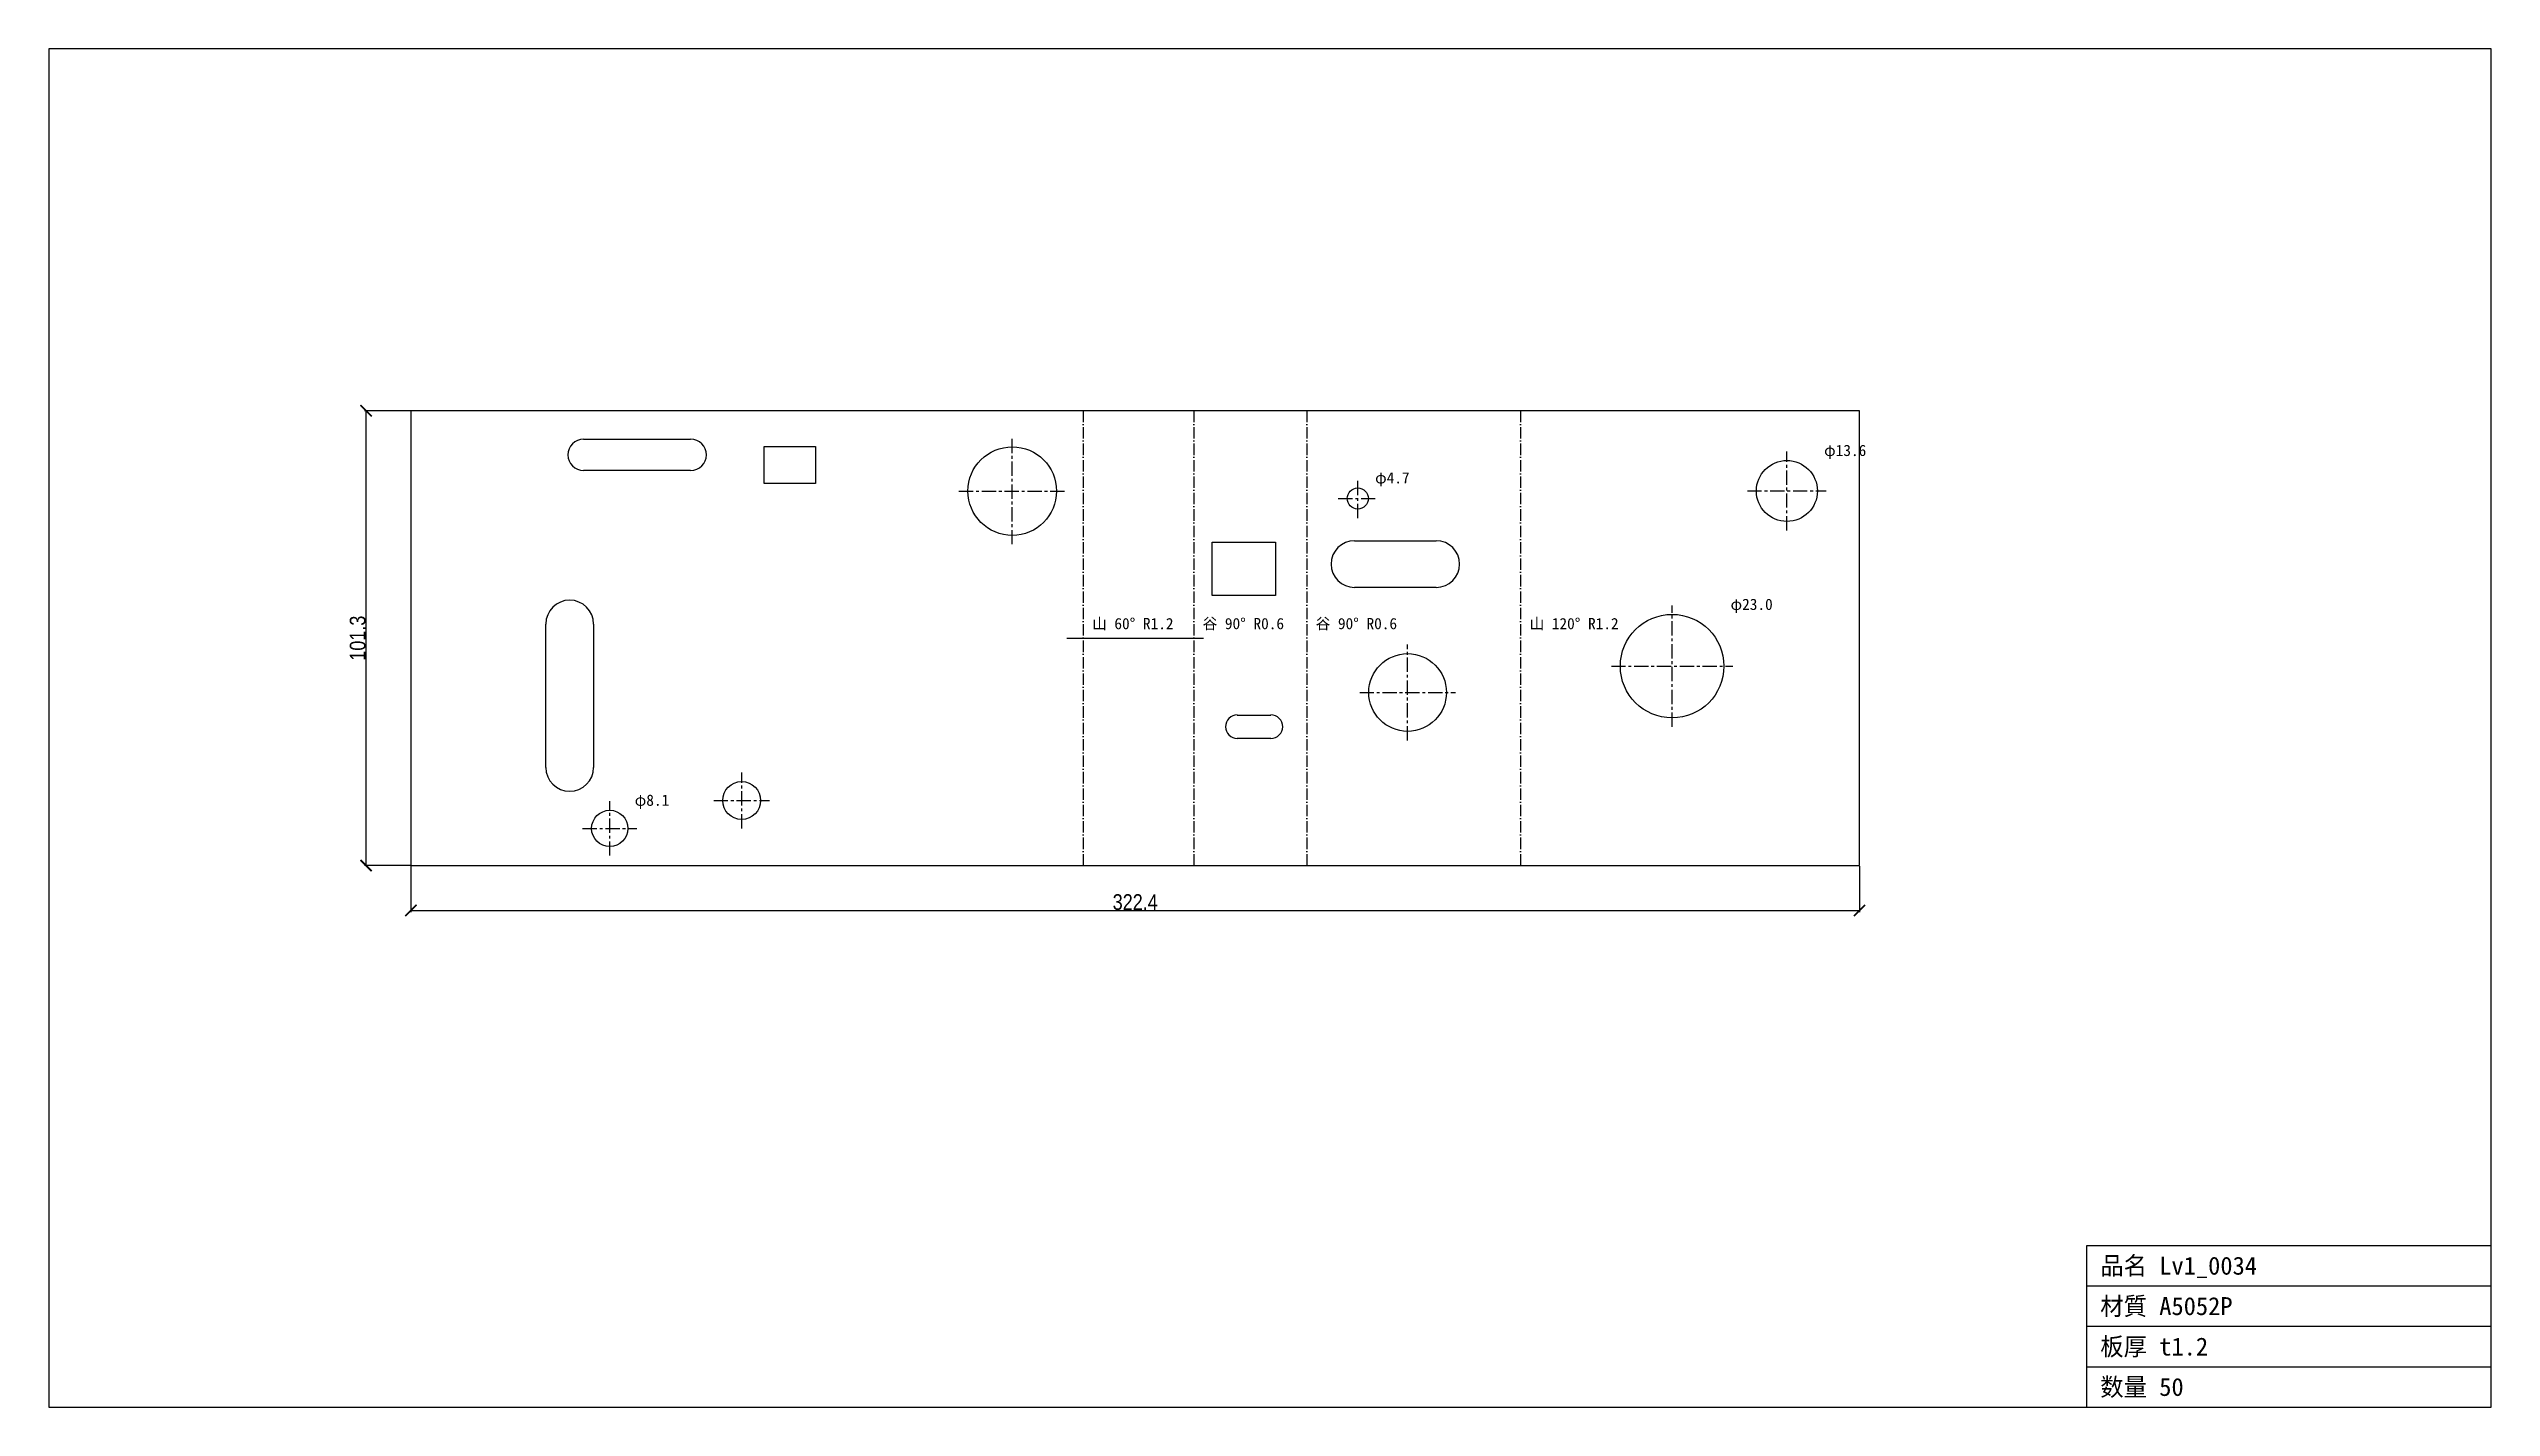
# Model space of a CAD drawing. Header units: millimetres. Extents: x -81 to 463, y -121 to 182.
import ezdxf

# ---------------------------------------------------------------- set-up
doc = ezdxf.new("R2010")
doc.units = ezdxf.units.MM
doc.linetypes.add('CENTER', pattern=[5.08, 3.175, -0.635, 0.635, -0.635])
doc.linetypes.add('DASHDOT', pattern=[3.556, 2.54, -0.508, 0, -0.508])
for name, color, linetype in [('ケガキ', 7, 'Continuous'), ('中心線', 7, 'Continuous'), ('図枠', 7, 'Continuous'), ('外形', 7, 'Continuous'), ('寸法', 7, 'Continuous'), ('文字', 7, 'Continuous'), ('曲げ線', 7, 'Continuous')]:
    doc.layers.add(name, color=color, linetype=linetype)
doc.styles.add('OpenSansCondensed-Light', font='OpenSansCondensed-Light.ttf')
doc.dimstyles.new('EZDXF', dxfattribs={"dimtxt": 0.25, "dimasz": 0.175, "dimexe": 0.375, "dimexo": 0.125, "dimgap": 0.1, "dimtad": 1, "dimlfac": 100, "dimzin": 12, "dimdsep": 46, "dimtxsty": 'OpenSansCondensed-Light', "dimblk": 'ARCHTICK', "dimcen": 2.5, "dimazin": 3, "dimtfac": 0.5, "dimtmove": 2, "dimatfit": 3})

# ---------------------------------------------------------------- blocks, each defined once
blk = doc.blocks.new('_ARCHTICK')
at = {"color": 0, "linetype": 'BYBLOCK', "const_width": 0.15}
blk.add_lwpolyline([(-0.5, -0.5), (0.5, 0.5)], dxfattribs=at)

msp = doc.modelspace()

# ---------------------------------------------------------------- linework, layer by layer
at = {"layer": 'ケガキ'}
msp.add_line((146.02, 50.63), (176.4, 50.63), dxfattribs=at)
at = {"layer": '中心線', "color": 1, "linetype": 'CENTER'}
for p, q in [((133.84, 71.54), (133.84, 95.25)), ((306.26, 74.63), (306.26, 92.2)), ((121.98, 83.39), (145.69, 83.39)), ((206.4, 81.74), (215.1, 81.74)), ((210.75, 77.39), (210.75, 86.09)), ((297.47, 83.41), (315.04, 83.41)), ((280.71, 30.89), (280.71, 57.92)), ((221.83, 27.88), (221.83, 49.19)), ((267.19, 44.41), (294.22, 44.41)), ((211.17, 38.54), (232.48, 38.54)), ((73.61, 8.28), (73.61, 20.71)), ((44.25, 2.21), (44.25, 14.31)), ((67.39, 14.49), (79.82, 14.49)), ((38.2, 8.26), (50.3, 8.26))]:
    msp.add_line(p, q, dxfattribs=at)
at = {"layer": '図枠'}
for p, q in [((463.02, 181.87), (-80.6, 181.87)), ((-80.6, 181.87), (-80.6, -120.6)), ((463.02, -120.6), (463.02, 181.87)), ((373.02, -120.6), (373.02, -84.6)), ((373.02, -84.6), (463.02, -84.6)), ((373.02, -93.6), (463.02, -93.6)), ((373.02, -102.6), (463.02, -102.6)), ((373.02, -111.6), (463.02, -111.6)), ((-80.6, -120.6), (463.02, -120.6))]:
    msp.add_line(p, q, dxfattribs=at)
at = {"layer": '外形'}
for p, q in [((322.42, 101.27), (0, 101.27)), ((0, 101.27), (0, 0)), ((322.42, 0), (322.42, 101.27)), ((38.42, 94.95), (62.25, 94.95)), ((78.6, 85.09), (78.6, 93.35)), ((78.6, 93.35), (90.02, 93.35)), ((90.02, 93.35), (90.02, 85.09)), ((62.25, 87.96), (38.42, 87.96)), ((90.02, 85.09), (78.6, 85.09)), ((178.3, 72), (192.45, 72)), ((178.3, 60.14), (178.3, 72)), ((192.45, 72), (192.45, 60.14)), ((210.01, 72.33), (228.22, 72.33)), ((192.45, 60.14), (178.3, 60.14)), ((228.22, 61.95), (210.01, 61.95)), ((30.02, 21.86), (30.02, 53.79)), ((40.64, 53.79), (40.64, 21.86)), ((183.92, 33.52), (191.42, 33.52)), ((191.42, 28.31), (183.92, 28.31)), ((0, 0), (322.42, 0))]:
    msp.add_line(p, q, dxfattribs=at)
for centre, radius in [((133.84, 83.39), 9.86), ((306.26, 83.41), 6.79), ((210.75, 81.74), 2.35), ((280.71, 44.41), 11.52), ((221.83, 38.54), 8.65), ((73.61, 14.49), 4.21), ((44.25, 8.26), 4.05)]:
    msp.add_circle(centre, radius, dxfattribs=at)
for centre, radius, start, end in [((38.42, 91.46), 3.5, 90, -90), ((62.25, 91.46), 3.5, -90, 90), ((210.01, 67.14), 5.19, 90, -90), ((228.22, 67.14), 5.19, -90, 90), ((35.33, 53.79), 5.31, 0, 180), ((183.92, 30.92), 2.61, 90, -90), ((191.42, 30.92), 2.61, -90, 90), ((35.33, 21.86), 5.31, -180, 0)]:
    msp.add_arc(centre, radius, start, end, dxfattribs=at)
at = {"layer": '曲げ線', "color": 1, "linetype": 'DASHDOT'}
for p, q in [((149.62, 101.27), (149.62, 0)), ((174.22, 101.27), (174.22, 0)), ((199.38, 101.27), (199.38, 0)), ((246.99, 101.27), (246.99, 0))]:
    msp.add_line(p, q, dxfattribs=at)

# ---------------------------------------------------------------- texts
at = {"layer": '文字'}
for s, height, p in [('φ13.6', 2.5, (314.54, 91.2)), ('φ4.7', 2.5, (214.6, 85.09)), ('山 60° R1.2', 2.5, (151.62, 52.63)), ('谷 90° R0.6', 2.5, (176.22, 52.63)), ('谷 90° R0.6', 2.5, (201.38, 52.63)), ('山 120° R1.2', 2.5, (248.99, 52.63)), ('φ23.0', 2.5, (293.72, 56.92)), ('φ8.1', 2.5, (49.8, 13.31)), ('品名 Lv1_0034', 4, (376.02, -91.1)), ('材質 A5052P', 4, (376.02, -100.1)), ('板厚 t1.2', 4, (376.02, -109.1)), ('数量 50', 4, (376.02, -118.1))]:
    msp.add_text(s, height=height, dxfattribs=at).set_placement(p)

# ---------------------------------------------------------------- dimensions: what is measured, and where the dimension line sits
at = {"layer": '寸法'}
msp.add_linear_dim(base=(-10, 0), p1=(0, 0), p2=(0, 101.27), angle=90, dimstyle='EZDXF', override={"dimtxt": 3.5, "dimasz": 2.5, "dimdec": 1, "dimlfac": 1}, dxfattribs=at).render()
msp.add_linear_dim(base=(0, -10), p1=(0, 0), p2=(322.42, 0), dimstyle='EZDXF', override={"dimtxt": 3.5, "dimasz": 2.5, "dimdec": 1, "dimlfac": 1}, dxfattribs=at).render()

doc.saveas('drawing.dxf')
